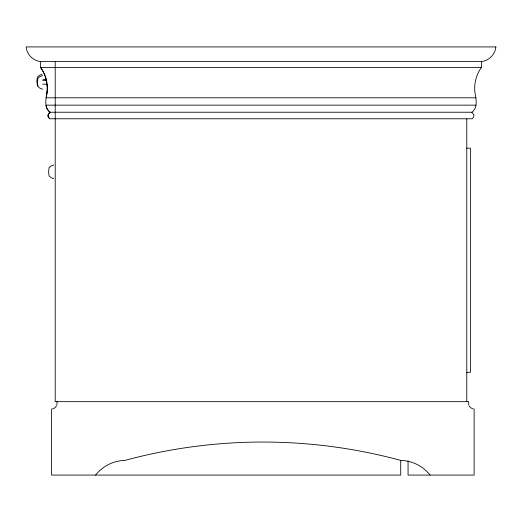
<?xml version="1.0" encoding="UTF-8"?>
<svg xmlns="http://www.w3.org/2000/svg" width="522" height="522" viewBox="0 0 522 522"><rect width="100%" height="100%" fill="white"/><g stroke="black" fill="none" stroke-linecap="round" stroke-linejoin="round"><path stroke-width="0.78" d="M481.467 61.687L481.467 67.397C477.826 72.441 475.535 78.424 474.87 84.61A25.278 17.872 -90 0 0 474.935 92.583C476.103 98.945 478.119 107.826 471.862 112.23L50.138 112.23L48.226 114.742A2.806 1.984 90 0 0 48.259 116.68L49.707 118.781L472.293 118.781L473.741 116.68A2.806 1.984 -90 0 0 473.774 114.742L471.862 112.23M40.533 61.687L40.533 67.397C44.174 72.441 46.465 78.424 47.13 84.61A25.278 17.872 -90 0 1 47.065 92.583C45.897 98.945 43.881 107.826 50.138 112.23M56.885 405.124L57.048 401.672M56.526 405.927L54.81 407.891L52.415 408.922M42.028 74.385L39.463 75.318L37.375 77.073L36.827 81.204L37.375 85.347L38.002 86.006M42.595 75.592L40.037 76.525L37.949 78.274L37.401 82.404L37.949 86.548L40.037 88.303L42.595 89.236M53.74 165.024L51.176 165.957L49.088 167.712L48.546 171.842L49.088 175.986L51.176 177.734L53.74 178.668M42.934 79.422L46.177 79.37L46.177 80.766M42.693 80.642L46.752 80.577M481.467 67.397L40.533 67.397A35.62 35.62 0 0 1 46.491 80.669M475.966 97.803L46.034 97.803A35.62 35.62 0 0 0 47.13 84.61A25.278 17.872 90 0 1 47.065 92.583M475.966 105.144L46.034 105.144A9.592 9.592 0 0 0 49.577 111.806M466.785 148.144L470.459 148.144L470.459 372.31L466.785 372.31M42.693 84.186L46.752 84.251L46.752 81.902M473.258 408.922L470.857 407.891L469.141 405.927M468.782 405.124L468.625 401.672L55.215 401.672L55.215 61.687M474.126 409.013L474.126 475.079L408.06 475.079L408.06 460.946M466.785 118.781L466.785 401.672M95.585 475.079A38.537 38.537 0 0 1 124.947 460.397A527.194 527.194 0 0 1 400.72 460.397L400.72 475.079L51.541 475.079L51.541 409.013M400.72 460.397A38.537 38.537 0 0 1 430.082 475.079M49.707 118.781A3.902 3.902 0 0 1 49.597 112.589M48.259 116.68A2.806 1.984 -90 0 1 48.226 114.742M495.9 46.921C495.208 54.464 488.762 60.911 481.219 61.603L40.781 61.603C33.238 60.911 26.792 54.464 26.1 46.921L495.9 46.921"/></g></svg>
